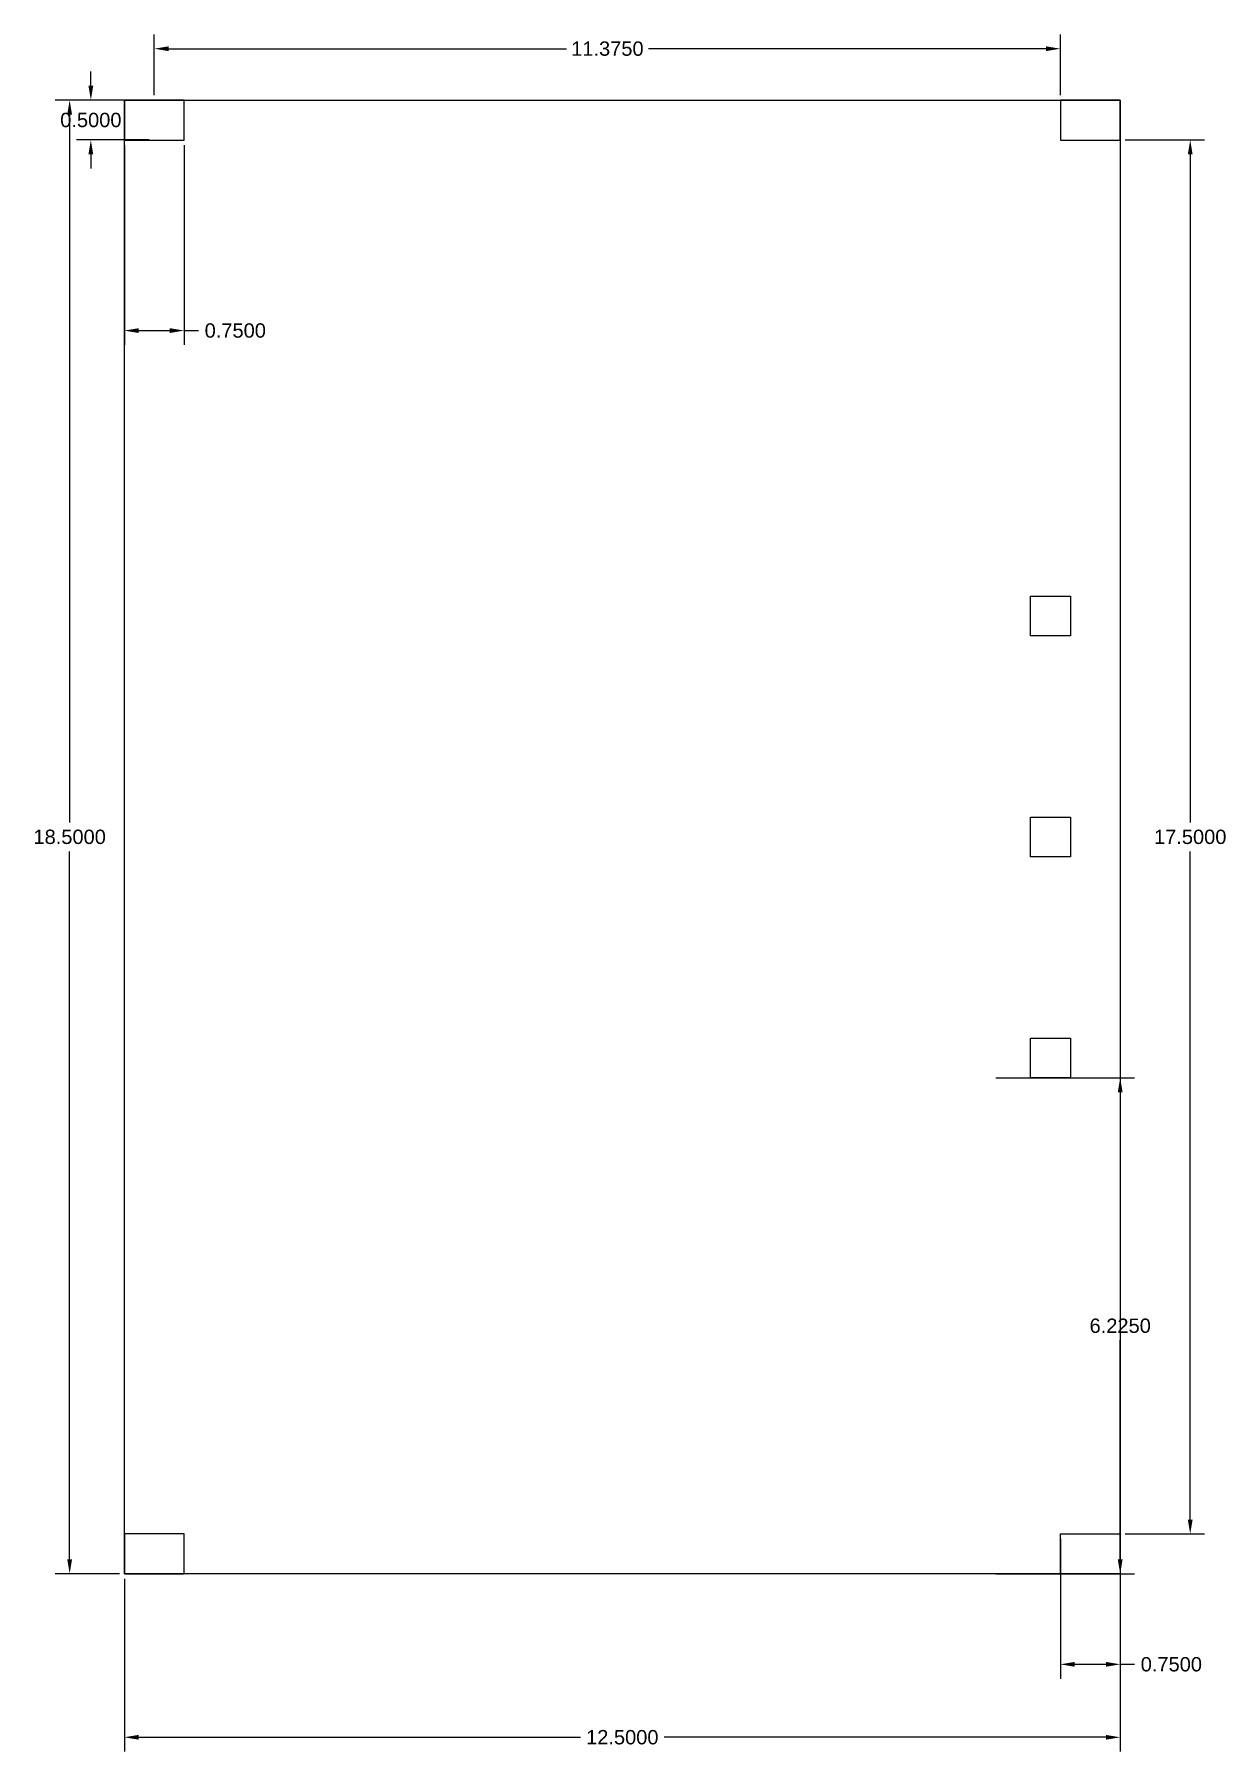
# Model space of a CAD drawing. Header units: inches. Extents: x 3 to 17.9, y 31.3 to 52.9.
import ezdxf

# ---------------------------------------------------------------- set-up
doc = ezdxf.new("R2010")
doc.units = ezdxf.units.IN
doc.header["$MEASUREMENT"] = 0
doc.layers.get('0').update_dxf_attribs({"color": 1})
doc.layers.add('dimensions', color=4, linetype='Continuous')
doc.styles.get("Standard").update_dxf_attribs({"font": 'Arial Regular.ttf'})
doc.dimstyles.get("Standard").update_dxf_attribs({"dimtxt": 0.18, "dimasz": 0.18, "dimexe": 0.18, "dimexo": 0.0625, "dimgap": 0.09, "dimtad": 0, "dimtih": 1, "dimtoh": 1, "dimdec": 4, "dimzin": 0, "dimdsep": 46, "dimtxsty": 'Standard', "dimcen": 0.09, "dimadec": 0, "dimazin": 0, "dimtfac": 1, "dimtdec": 4, "dimtofl": 0, "dimtmove": 0, "dimatfit": 3, "dimfxl": 1, "dimtolj": 1, "dimtzin": 0, "dimarcsym": 0})

# ---------------------------------------------------------------- blocks, each defined once
blk = doc.blocks.new('*D3')
at = {"layer": 'Defpoints', "color": 0}
for p in [(15.851, 52.692), (4.476, 52.046), (15.851, 52.046)]:
    blk.add_point(p, dxfattribs=at)
at = {"layer": 'dimensions', "color": 0, "lineweight": -2}
for p, q in [((4.476, 52.108), (4.476, 52.872)), ((15.851, 52.108), (15.851, 52.872)), ((4.656, 52.692), (9.649, 52.692)), ((15.671, 52.692), (10.678, 52.692))]:
    blk.add_line(p, q, dxfattribs=at)
at = {"layer": 'dimensions', "color": 0}
for points in [[(4.656, 52.722), (4.656, 52.662), (4.476, 52.692)], [(15.671, 52.722), (15.671, 52.662), (15.851, 52.692)]]:
    blk.add_solid(points, dxfattribs=at)
at = {"layer": 'dimensions', "color": 0, "insert": (10.164, 52.692), "char_height": 0.18, "attachment_point": 5}
blk.add_mtext('\\A1;11.3750', dxfattribs=at)
blk = doc.blocks.new('*D4')
at = {"layer": 'Defpoints', "color": 0}
for p in [(16.601, 51.546), (16.601, 34.046), (17.48, 34.046)]:
    blk.add_point(p, dxfattribs=at)
at = {"layer": 'dimensions', "color": 0, "lineweight": -2}
for p, q in [((16.664, 51.546), (17.66, 51.546)), ((17.48, 51.366), (17.48, 42.977)), ((17.48, 34.226), (17.48, 42.615)), ((16.664, 34.046), (17.66, 34.046))]:
    blk.add_line(p, q, dxfattribs=at)
at = {"layer": 'dimensions', "color": 0}
for points in [[(17.45, 51.366), (17.51, 51.366), (17.48, 51.546)], [(17.45, 34.226), (17.51, 34.226), (17.48, 34.046)]]:
    blk.add_solid(points, dxfattribs=at)
at = {"layer": 'dimensions', "color": 0, "insert": (17.48, 42.796), "char_height": 0.18, "attachment_point": 5}
blk.add_mtext('\\A1;17.5000', dxfattribs=at)
blk = doc.blocks.new('*D6')
at = {"layer": 'Defpoints', "color": 0}
for p in [(14.976, 39.771), (14.976, 33.546), (16.601, 33.546)]:
    blk.add_point(p, dxfattribs=at)
at = {"layer": 'dimensions', "color": 0, "lineweight": -2}
for p, q in [((15.039, 39.771), (16.781, 39.771)), ((16.601, 39.591), (16.601, 36.839)), ((16.601, 33.726), (16.601, 36.477)), ((15.039, 33.546), (16.781, 33.546))]:
    blk.add_line(p, q, dxfattribs=at)
at = {"layer": 'dimensions', "color": 0}
for points in [[(16.571, 39.591), (16.631, 39.591), (16.601, 39.771)], [(16.571, 33.726), (16.631, 33.726), (16.601, 33.546)]]:
    blk.add_solid(points, dxfattribs=at)
at = {"layer": 'dimensions', "color": 0, "insert": (16.601, 36.658), "char_height": 0.18, "attachment_point": 5}
blk.add_mtext('\\A1;6.2250', dxfattribs=at)
blk = doc.blocks.new('*D7')
at = {"layer": 'Defpoints', "color": 0}
for p in [(3.68, 52.046), (4.476, 52.046), (4.476, 51.546)]:
    blk.add_point(p, dxfattribs=at)
at = {"layer": 'dimensions', "color": 0, "lineweight": -2}
for p, q in [((3.68, 52.226), (3.68, 52.406)), ((4.414, 52.046), (3.5, 52.046)), ((4.414, 51.546), (3.5, 51.546)), ((3.68, 51.366), (3.68, 51.186))]:
    blk.add_line(p, q, dxfattribs=at)
at = {"layer": 'dimensions', "color": 0}
for points in [[(3.65, 52.226), (3.71, 52.226), (3.68, 52.046)], [(3.65, 51.366), (3.71, 51.366), (3.68, 51.546)]]:
    blk.add_solid(points, dxfattribs=at)
at = {"layer": 'dimensions', "color": 0, "insert": (3.68, 51.796), "char_height": 0.18, "attachment_point": 5}
blk.add_mtext('\\A1;0.5000', dxfattribs=at)
blk = doc.blocks.new('*D9')
at = {"layer": 'Defpoints', "color": 0}
for p in [(4.101, 33.546), (16.601, 33.546), (16.601, 31.492)]:
    blk.add_point(p, dxfattribs=at)
at = {"layer": 'dimensions', "color": 0, "lineweight": -2}
for p, q in [((4.101, 33.483), (4.101, 31.312)), ((16.601, 33.483), (16.601, 31.312)), ((4.281, 31.492), (9.826, 31.492)), ((16.421, 31.492), (10.876, 31.492))]:
    blk.add_line(p, q, dxfattribs=at)
at = {"layer": 'dimensions', "color": 0}
for points in [[(4.281, 31.522), (4.281, 31.462), (4.101, 31.492)], [(16.421, 31.522), (16.421, 31.462), (16.601, 31.492)]]:
    blk.add_solid(points, dxfattribs=at)
at = {"layer": 'dimensions', "color": 0, "insert": (10.351, 31.492), "char_height": 0.18, "attachment_point": 5}
blk.add_mtext('\\A1;12.5000', dxfattribs=at)
blk = doc.blocks.new('*D10')
at = {"layer": 'Defpoints', "color": 0}
for p in [(4.101, 52.046), (3.414, 33.546), (4.101, 33.546)]:
    blk.add_point(p, dxfattribs=at)
at = {"layer": 'dimensions', "color": 0, "lineweight": -2}
for p, q in [((4.039, 52.046), (3.234, 52.046)), ((3.414, 51.866), (3.414, 42.977)), ((3.414, 33.726), (3.414, 42.615)), ((4.039, 33.546), (3.234, 33.546))]:
    blk.add_line(p, q, dxfattribs=at)
at = {"layer": 'dimensions', "color": 0}
for points in [[(3.384, 51.866), (3.444, 51.866), (3.414, 52.046)], [(3.384, 33.726), (3.444, 33.726), (3.414, 33.546)]]:
    blk.add_solid(points, dxfattribs=at)
at = {"layer": 'dimensions', "color": 0, "insert": (3.414, 42.796), "char_height": 0.18, "attachment_point": 5}
blk.add_mtext('\\A1;18.5000', dxfattribs=at)
blk = doc.blocks.new('*D12')
at = {"layer": 'Defpoints', "color": 0}
for p in [(4.101, 51.546), (4.851, 51.546), (4.851, 49.153)]:
    blk.add_point(p, dxfattribs=at)
at = {"layer": 'dimensions', "color": 0, "lineweight": -2}
for p, q in [((4.101, 51.483), (4.101, 48.973)), ((4.851, 51.483), (4.851, 48.973)), ((4.281, 49.153), (4.671, 49.153)), ((4.851, 49.153), (5.031, 49.153))]:
    blk.add_line(p, q, dxfattribs=at)
at = {"layer": 'dimensions', "color": 0}
for points in [[(4.281, 49.183), (4.281, 49.123), (4.101, 49.153)], [(4.671, 49.183), (4.671, 49.123), (4.851, 49.153)]]:
    blk.add_solid(points, dxfattribs=at)
at = {"layer": 'dimensions', "color": 0, "insert": (5.493, 49.153), "char_height": 0.18, "attachment_point": 5}
blk.add_mtext('\\A1;0.7500', dxfattribs=at)
blk = doc.blocks.new('*D15')
at = {"layer": 'Defpoints', "color": 0}
for p in [(15.851, 34.046), (16.601, 34.046), (16.601, 32.408)]:
    blk.add_point(p, dxfattribs=at)
at = {"layer": 'dimensions', "color": 0, "lineweight": -2}
for p, q in [((15.851, 33.983), (15.851, 32.228)), ((16.601, 33.983), (16.601, 32.228)), ((16.031, 32.408), (16.421, 32.408)), ((16.601, 32.408), (16.781, 32.408))]:
    blk.add_line(p, q, dxfattribs=at)
at = {"layer": 'dimensions', "color": 0}
for points in [[(16.031, 32.438), (16.031, 32.378), (15.851, 32.408)], [(16.421, 32.438), (16.421, 32.378), (16.601, 32.408)]]:
    blk.add_solid(points, dxfattribs=at)
at = {"layer": 'dimensions', "color": 0, "insert": (17.243, 32.408), "char_height": 0.18, "attachment_point": 5}
blk.add_mtext('\\A1;0.7500', dxfattribs=at)

msp = doc.modelspace()

# ---------------------------------------------------------------- linework, layer by layer
for points in [[(4.10101, 52.04573), (16.60101, 52.04573), (16.60101, 33.54573), (4.10101, 33.54573)], [(4.10101, 51.54573), (4.85101, 51.54573), (4.85101, 52.04573), (4.10101, 52.04573)], [(16.60101, 52.04573), (15.85101, 52.04573), (15.85101, 51.54573), (16.60101, 51.54573)], [(15.97603, 45.32077), (15.47603, 45.32077), (15.47603, 45.82077), (15.97603, 45.82077)], [(15.97603, 42.54575), (15.47603, 42.54575), (15.47603, 43.04575), (15.97603, 43.04575)], [(15.97603, 39.77069), (15.47603, 39.77069), (15.47603, 40.27069), (15.97603, 40.27069)], [(4.10101, 33.54573), (4.85101, 33.54573), (4.85101, 34.04573), (4.10101, 34.04573)], [(16.60101, 33.54573), (15.85101, 33.54573), (15.85101, 34.04573), (16.60101, 34.04573)]]:
    msp.add_lwpolyline(points, close=True)

# ---------------------------------------------------------------- dimensions: what is measured, and where the dimension line sits
at = {"layer": 'dimensions'}
for base, p1, p2, picture, middle in [((15.85101, 52.69239), (4.47601, 52.04573), (15.85101, 52.04573), '*D3', (10.16351, 52.69239)), ((4.85101, 49.15321), (4.10101, 51.54573), (4.85101, 51.54573), '*D12', (5.49304, 49.15321)), ((16.60101, 32.40838), (15.85101, 34.04573), (16.60101, 34.04573), '*D15', (17.24304, 32.40838)), ((16.60101, 31.49166), (4.10101, 33.54573), (16.60101, 33.54573), '*D9', (10.35101, 31.49166))]:
    dim = msp.add_linear_dim(base=base, p1=p1, p2=p2, dimstyle='Standard', dxfattribs=at)
    dim.commit()
    dim.dimension.update_dxf_attribs({"geometry": picture, "text_midpoint": middle})
for base, p1, p2, picture, middle in [((3.67955, 52.04573), (4.47601, 51.54573), (4.47601, 52.04573), '*D7', (3.67955, 51.79573)), ((3.41376, 33.54573), (4.10101, 52.04573), (4.10101, 33.54573), '*D10', (3.41376, 42.79573)), ((17.48007, 34.04573), (16.60101, 51.54573), (16.60101, 34.04573), '*D4', (17.48007, 42.79573)), ((16.60101, 33.54573), (14.97603, 39.77069), (14.97603, 33.54573), '*D6', (16.60101, 36.65821))]:
    dim = msp.add_linear_dim(base=base, p1=p1, p2=p2, angle=90, dimstyle='Standard', dxfattribs=at)
    dim.commit()
    dim.dimension.update_dxf_attribs({"geometry": picture, "text_midpoint": middle})

doc.saveas('drawing.dxf')
